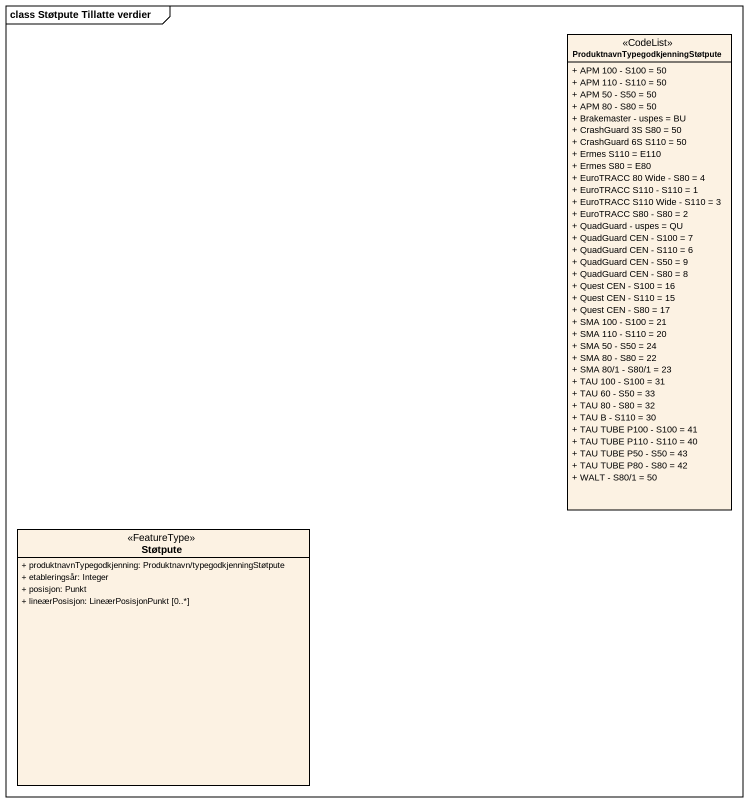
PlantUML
@startuml
mainframe class Støtpute Tillatte verdier
hide circle
hide empty members
skinparam classAttributeIconSize 0
class "ProduktnavnTypegodkjenningStøtpute" as ProduktnavnTypegodkjenningSt <<CodeList>> {
  + APM 100 - S100 = 50
  + APM 110 - S110 = 50
  + APM 50 - S50 = 50
  + APM 80 - S80 = 50
  + Brakemaster - uspes = BU
  + CrashGuard 3S S80 = 50
  + CrashGuard 6S S110 = 50
  + Ermes S110 = E110
  + Ermes S80 = E80
  + EuroTRACC 80 Wide - S80 = 4
  + EuroTRACC S110 - S110 = 1
  + EuroTRACC S110 Wide - S110 = 3
  + EuroTRACC S80 - S80 = 2
  + QuadGuard - uspes = QU
  + QuadGuard CEN - S100 = 7
  + QuadGuard CEN - S110 = 6
  + QuadGuard CEN - S50 = 9
  + QuadGuard CEN - S80 = 8
  + Quest CEN - S100 = 16
  + Quest CEN - S110 = 15
  + Quest CEN - S80 = 17
  + SMA 100 - S100 = 21
  + SMA 110 - S110 = 20
  + SMA 50 - S50 = 24
  + SMA 80 - S80 = 22
  + SMA 80/1 - S80/1 = 23
  + TAU 100 - S100 = 31
  + TAU 60 - S50 = 33
  + TAU 80 - S80 = 32
  + TAU B - S110 = 30
  + TAU TUBE P100 - S100 = 41
  + TAU TUBE P110 - S110 = 40
  + TAU TUBE P50 - S50 = 43
  + TAU TUBE P80 - S80 = 42
  + WALT - S80/1 = 50
}
class Støtpute <<FeatureType>> {
  + produktnavnTypegodkjenning: Produktnavn/typegodkjenningStøtpute
  + etableringsår: Integer
  + posisjon: Punkt
  + lineærPosisjon: LineærPosisjonPunkt [0..*]
}
@enduml
